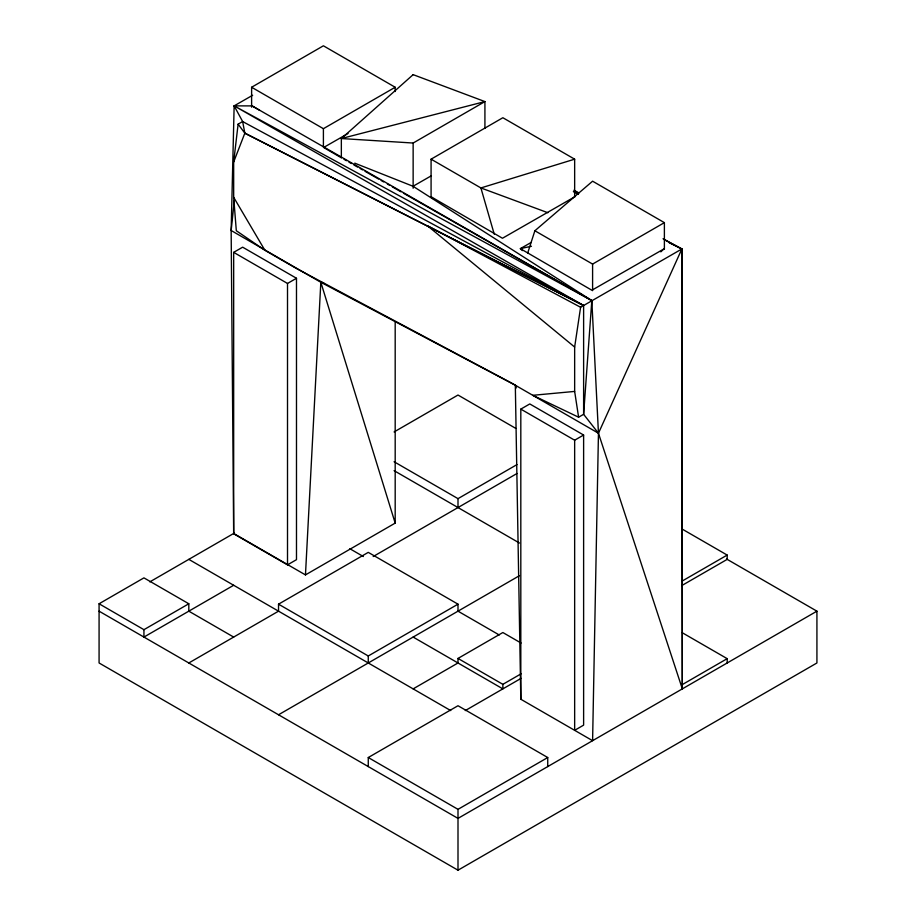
<?xml version="1.0" encoding="UTF-8"?>
<svg xmlns="http://www.w3.org/2000/svg" width="916" height="916" viewBox="0 0 916 916"><rect width="100%" height="100%" fill="white"/><g stroke="black" fill="none" stroke-linecap="round" stroke-linejoin="round"><path stroke-width="1.37" d="M234.29 200.787L231.153 230.5L233.672 533.467L305.463 574.904L320.829 282.265L231.153 230.5L234.141 105.867L252.644 95.264M305.463 574.904L395.185 523.105L320.829 282.265L515.319 385.224L520.815 699.24L592.595 740.689L598.457 433.234L511.838 383.22L296.486 268.525L264.896 250.286L236.317 230.729L233.672 197.284L233.672 162.006L238.114 124.164L242.648 121.553L583.618 305.509L681.859 248.98L682.328 688.878L598.457 433.234L591.816 300.597L413.036 186.269L354.755 163.151M233.672 162.006L244.835 133.175L242.648 121.553L234.141 105.867L252.095 105.901L591.816 300.597L583.618 414.307L578.603 417.204L574.653 391.418L574.653 347.061L580.595 307.261L583.618 305.509L583.618 414.307L598.457 433.234L681.859 248.98L663.035 238.733M527.627 253.251L534.875 230.763L592.595 181.196L664.386 222.645L664.386 249.232M660.814 251.854L663.905 248.946L591.873 290.246L520.345 248.648L531.326 242.351M251.614 107.206L251.614 87.249L323.405 45.8L395.185 87.249L395.185 91.52M251.614 87.249L323.405 128.687L395.185 87.249M341.347 158.102L341.347 138.545L413.139 143.033L484.919 101.584L484.919 128.435M233.672 252.358L242.648 247.183L296.486 278.269L296.486 559.676L287.51 564.851L233.672 533.776L233.672 252.358L287.51 283.445L296.486 278.269M431.081 197.249L431.081 159.178L502.861 117.729L574.653 159.178L574.653 197.249M534.875 230.763L592.595 264.083L664.386 222.645M394.086 431.94L458 395.036L515.777 428.39M726.571 559.012L816.923 611.167L816.923 662.978L458 870.2L99.077 662.978L99.077 603.77L143.938 577.87L188.811 603.77L188.811 611.167L233.672 637.078M149.823 581.878L234.29 533.112M520.815 409.12L529.78 403.945L583.618 435.031L583.618 725.14L574.653 730.327L574.653 440.207L520.815 409.12L520.815 699.24M99.077 603.77L143.938 629.681L188.811 603.77M233.672 585.267L143.938 637.078L143.938 629.681M394.086 461.744L458 498.647L517.002 464.584M188.811 662.978L278.533 611.167L278.533 604.171L368.266 552.371L458 604.171L458 611.167L499.231 634.971M373.19 556.527L517.002 473.492M574.653 440.207L583.618 435.031M278.533 604.171L368.266 655.982L458 604.171M278.533 714.778L519.464 575.683M413.139 688.878L458 662.978L458 658.432L502.861 632.532L521.055 643.032M368.266 766.589L368.266 757.532L458 705.732L547.734 757.532L547.734 766.589M458 658.432L502.861 684.332L521.055 673.832M681.71 581.328L727.19 555.073L727.19 559.367L681.71 585.622M465.271 710.587L521.055 678.378M368.266 757.532L458 809.343L547.734 757.532M682.328 684.573L727.19 658.661L727.19 662.978M816.923 611.167L458 818.389L99.077 611.167M348.046 133.496L323.623 147.487L340.317 157.197M413.036 186.269L431.356 175.769M574.492 196.951L502.46 238.252L430.921 196.665L433.005 198.623M574.653 159.178L480.9 187.94L431.081 159.178M531.463 246.244L520.345 248.648L522.441 250.595M574.653 391.418L532.791 395.311L578.603 417.204M320.829 282.265L323.634 282.792M547.86 212.718L480.9 187.94L494.239 234.164M669.081 242.671L681.859 248.98L682.328 688.878M238.114 124.164L244.835 133.175L583.618 305.509L234.141 105.867L591.816 300.597L403.464 193.219M244.835 133.175L583.618 305.509M681.859 248.98L664.192 239.649M573.37 191.639L578.42 194.306M580.595 307.261L427.371 225.668L574.653 347.061M573.931 190.219L578.946 192.944M343.981 159.304L346.466 160.712M348.939 162.132L351.423 163.54M353.897 164.96L357.618 167.078M360.091 168.487L362.576 169.895M365.049 171.315L378.686 179.089M381.159 180.498L383.632 181.906M387.353 184.036L389.838 185.444M392.311 186.853L400.99 191.799M574.389 190.952L578.088 193.093M681.71 528.818L727.19 555.073M682.328 632.761L727.19 658.661M394.086 470.652L519.464 543.039M349.832 548.718L363.354 556.527M413.139 637.078L502.861 688.878L502.861 684.332M188.811 559.367L450.729 710.587M252.095 105.901L259.491 110.206M233.672 197.284L264.896 250.286M515.319 385.224L516.292 387.915M681.916 372.388L682.328 378.045M592.595 264.083L592.595 290.681M458 498.647L458 507.556M458 809.343L458 870.2M413.139 143.033L413.139 188.238M395.185 321.619L395.185 523.105M368.266 655.982L368.266 662.978M323.405 128.687L323.405 147.224M287.51 283.445L287.51 564.851M413.139 74.654L341.347 138.545L484.919 101.584L413.139 74.654"/></g></svg>
